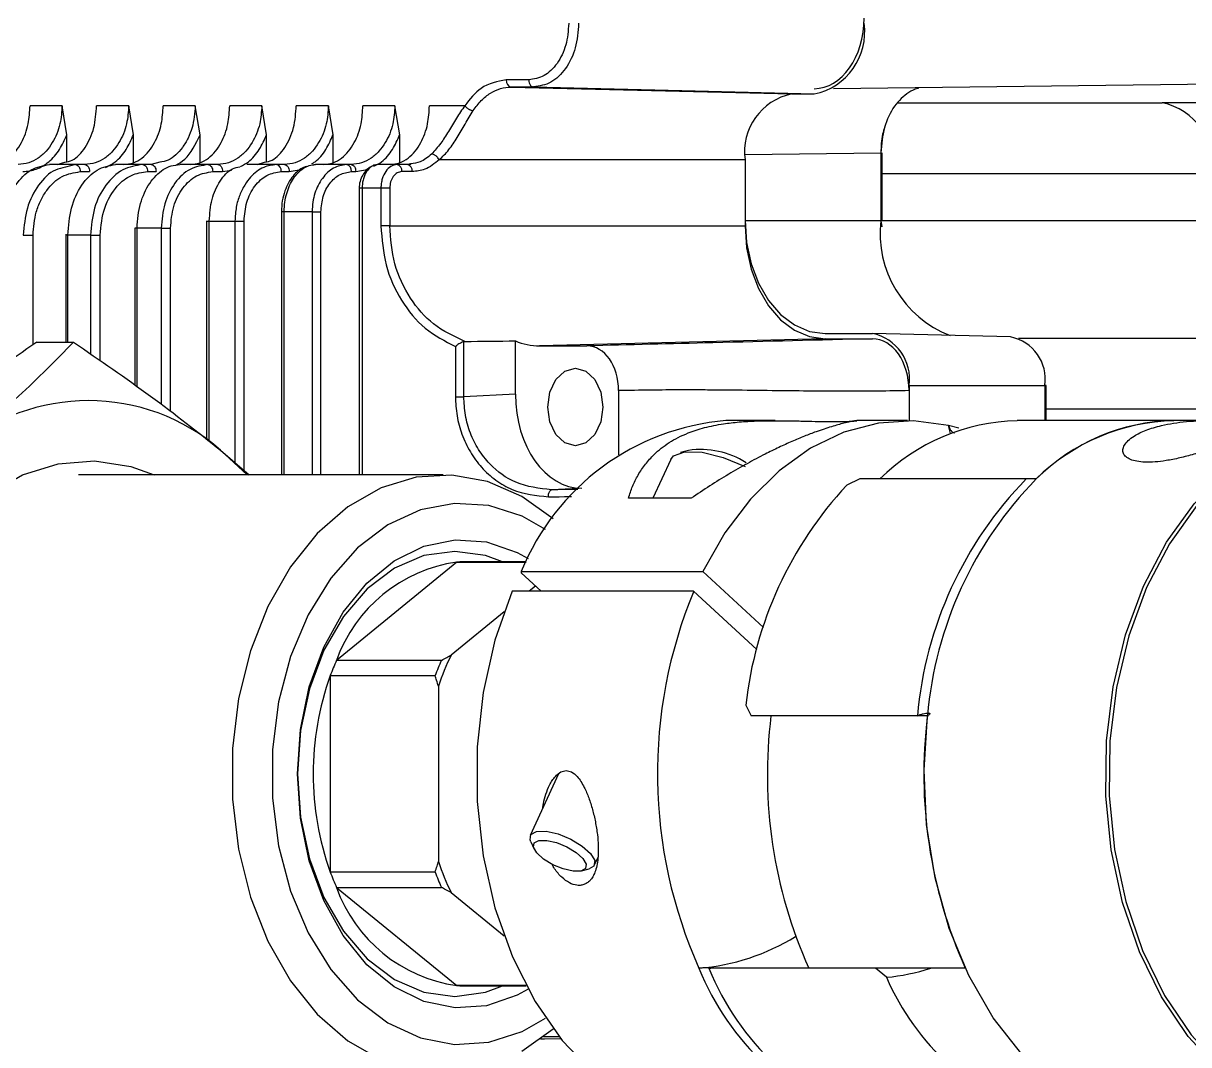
# Model space of a CAD drawing. Header units: millimetres. Extents: x 15 to 1184, y 5 to 836.
# Drawn here: x 175.46 to 185.36, y 711.06 to 719.74 of the extents above; entities that cross this region are included whole.
import ezdxf

# ---------------------------------------------------------------- set-up
doc = ezdxf.new("R2010")
doc.units = ezdxf.units.MM

msp = doc.modelspace()

# ---------------------------------------------------------------- linework, layer by layer
at = {"color": 7, "linetype": 'Continuous', "lineweight": 25}
for p, q in [((179.7559, 719.2588), (179.5651, 719.2588)), ((179.7977, 719.1988), (179.6068, 719.1988)), ((179.6068, 719.1988), (181.9905, 719.14)), ((179.7977, 719.199), (181.1699, 719.1651)), ((182.3452, 719.1867), (187.9273, 719.2562)), ((181.9905, 719.14), (182.1814, 719.14)), ((175.7912, 719.04), (175.5184, 719.04)), ((175.8316, 718.7938), (175.7912, 719.04)), ((176.3569, 719.04), (176.0841, 719.04)), ((176.3972, 718.7938), (176.3569, 719.04)), ((176.9226, 719.04), (176.6498, 719.04)), ((176.9629, 718.7938), (176.9226, 719.04)), ((177.4883, 719.04), (177.2154, 719.04)), ((177.5286, 718.7938), (177.4883, 719.04)), ((178.0539, 719.04), (177.7811, 719.04)), ((178.0943, 718.7938), (178.0539, 719.04)), ((178.6196, 719.04), (178.3468, 719.04)), ((178.66, 718.7938), (178.6196, 719.04)), ((179.2121, 719.04), (178.9125, 719.04)), ((182.8947, 719.0647), (185.1371, 719.0647)), ((186.226, 719.0647), (185.1371, 719.0647)), ((175.8316, 718.5642), (175.8316, 718.7938)), ((176.3972, 718.5551), (176.3972, 718.7938)), ((176.9629, 718.5551), (176.9629, 718.7938)), ((177.5286, 718.5642), (177.5286, 718.7938)), ((178.0943, 718.5551), (178.0943, 718.7938)), ((178.66, 718.5551), (178.66, 718.7938)), ((182.7483, 718.6392), (182.7483, 718.0647)), ((182.7595, 718.0647), (182.7595, 718.6392)), ((175.9049, 718.54), (175.6842, 718.54)), ((175.9049, 718.54), (175.8195, 718.5166)), ((175.9835, 718.54), (175.9049, 718.54)), ((176.4762, 718.54), (176.2448, 718.54)), ((176.5492, 718.54), (176.4762, 718.54)), ((176.6211, 718.5591), (176.5492, 718.54)), ((177.0307, 718.54), (176.7905, 718.54)), ((177.1149, 718.54), (177.0307, 718.54)), ((177.6132, 718.54), (177.3612, 718.54)), ((177.6806, 718.54), (177.6132, 718.54)), ((178.2087, 718.54), (177.9433, 718.54)), ((178.2463, 718.54), (178.2087, 718.54)), ((178.6362, 718.54), (178.4688, 718.54)), ((178.7246, 718.54), (178.6362, 718.54)), ((178.7527, 718.5459), (178.7246, 718.54)), ((178.7529, 718.5416), (178.7398, 718.5358)), ((181.5945, 718.58), (178.9961, 718.58)), ((181.5945, 718.5806), (181.5945, 718.0647)), ((181.5945, 718.58), (181.5945, 718.02)), ((175.9452, 718.48), (176.0238, 718.48)), ((176.5164, 718.48), (176.5895, 718.48)), ((177.071, 718.48), (177.1552, 718.48)), ((177.6535, 718.48), (177.7209, 718.48)), ((178.249, 718.48), (178.2865, 718.48)), ((178.7663, 718.48), (178.6779, 718.48)), ((178.3138, 718.34), (178.3138, 715.9047)), ((178.3138, 718.34), (178.3139, 718.34)), ((178.5002, 718.34), (178.3406, 718.34)), ((178.5002, 718.34), (178.5002, 718.02)), ((178.5745, 718.34), (178.5002, 718.34)), ((178.5745, 718.34), (178.5745, 718.02)), ((177.654, 718.14), (177.654, 715.9047)), ((177.9156, 718.14), (177.6785, 718.14)), ((177.9156, 718.14), (177.9906, 718.14)), ((176.4084, 718), (176.4084, 716.6671)), ((176.4286, 718), (176.426, 718)), ((176.6328, 718), (176.4286, 718)), ((177.0189, 718.061), (177.0189, 716.206)), ((177.0412, 718.06), (177.26, 718.06)), ((177.26, 718.06), (177.3372, 718.06)), ((178.5745, 718.02), (181.5945, 718.02)), ((181.5945, 718.0647), (182.7483, 718.0647)), ((182.7478, 718.0647), (182.756, 718.0112)), ((182.7595, 718.0647), (182.7483, 718.0647)), ((175.8223, 717.9497), (175.8223, 717.0308)), ((176.0333, 717.94), (175.8402, 717.94)), ((182.2733, 717.1047), (182.6764, 717.1047)), ((183.8507, 717.0757), (182.6764, 717.1047)), ((175.5761, 717.0308), (175.889, 717.0308)), ((179.2041, 716.5685), (179.2041, 717.0365)), ((179.6429, 716.5895), (179.6429, 717.0422)), ((182.2733, 717.06), (179.8479, 717.0001)), ((179.8479, 717.0001), (180.251, 717.0001)), ((182.2733, 717.06), (182.6764, 717.06)), ((183.9175, 717.0647), (185.8018, 717.0647)), ((179.1327, 716.9947), (179.1327, 716.5685)), ((180.5198, 716.62), (180.5198, 716.0732)), ((182.9875, 716.6647), (182.9875, 716.3646)), ((182.9875, 716.6647), (184.1413, 716.6647)), ((182.9875, 716.62), (182.9875, 716.3646)), ((184.1525, 716.6647), (184.1413, 716.6647)), ((184.1525, 716.3647), (184.1525, 716.6647)), ((179.6429, 716.5895), (179.2041, 716.5685)), ((181.8487, 716.3647), (181.4319, 716.3647)), ((182.9733, 716.3647), (182.5423, 716.3647)), ((183.4105, 716.3003), (183.3216, 716.3239)), ((183.3396, 716.2555), (183.3216, 716.3239)), ((185.2361, 716.3647), (183.9067, 716.3647)), ((185.5334, 716.3647), (185.2361, 716.3647)), ((177.1379, 716.1143), (177.3625, 715.9047)), ((177.1379, 716.1143), (177.3794, 715.9047)), ((181.1132, 716.1125), (181.0446, 716.0938)), ((180.962, 716.0343), (180.8108, 715.7056)), ((179.0277, 715.9047), (175.9306, 715.9047)), ((182.5695, 715.8694), (182.4584, 715.8169)), ((183.9837, 715.8694), (182.5695, 715.8694)), ((184.0685, 715.8694), (182.7392, 715.8694)), ((181.1347, 715.7056), (180.603, 715.7056)), ((179.1444, 715.1631), (178.1226, 714.3288)), ((179.1444, 715.1631), (179.734, 715.1631)), ((179.7348, 715.1647), (179.1974, 715.1647)), ((179.6929, 715.0827), (179.6906, 715.0718)), ((179.8611, 714.9151), (179.6906, 715.0718)), ((179.6929, 715.0827), (181.2344, 715.0827)), ((181.7501, 714.6086), (181.2344, 715.0827)), ((179.8135, 714.9589), (179.7598, 714.9151)), ((181.1573, 714.9151), (179.6158, 714.9151)), ((181.1573, 714.9151), (181.6949, 714.4208)), ((179.5471, 714.7414), (179.0971, 714.374)), ((179.0136, 714.3288), (178.1226, 714.3288)), ((178.0696, 714.1989), (178.0696, 712.5304)), ((178.0696, 714.1989), (178.9605, 714.1989)), ((178.9888, 714.1087), (178.9888, 712.6206)), ((181.5998, 713.9489), (181.6445, 713.8572)), ((183.0587, 713.8572), (181.6445, 713.8572)), ((183.1436, 713.8572), (181.8142, 713.8572)), ((180.0101, 713.3651), (179.7693, 712.8413)), ((179.774, 712.786), (179.8025, 712.7259)), ((180.3145, 712.5907), (180.3445, 712.6561)), ((180.2052, 712.5408), (180.2694, 712.5583)), ((178.9605, 712.5304), (178.0696, 712.5304)), ((178.1226, 712.4005), (179.0136, 712.4005)), ((178.1226, 712.4005), (179.1444, 711.5662)), ((179.0971, 712.3554), (179.5471, 711.9879)), ((182.7013, 711.7135), (181.2871, 711.7135)), ((183.465, 711.7135), (182.1356, 711.7135)), ((182.795, 711.6365), (182.7013, 711.7135)), ((179.734, 711.5662), (179.1444, 711.5662)), ((179.1974, 711.5647), (179.7348, 711.5647)), ((180.0166, 711.13), (179.8814, 711.13))]:
    msp.add_line(p, q, dxfattribs=at)
at = {"color": 8, "linetype": 'Continuous', "lineweight": 25}
for p, q in [((181.1699, 719.1651), (182.1814, 719.1402)), ((181.5959, 718.6247), (182.7483, 718.6392)), ((175.7503, 718.54), (175.8146, 718.5591)), ((177.1552, 718.48), (177.2292, 718.4939)), ((177.4474, 718.54), (177.5116, 718.5591)), ((177.7209, 718.48), (177.8235, 718.4993)), ((178.2865, 718.48), (178.3844, 718.4983)), ((182.7595, 718.4647), (185.5614, 718.4647)), ((178.3406, 718.34), (178.3138, 718.34)), ((178.3406, 718.34), (178.3406, 715.9047)), ((177.6785, 718.14), (177.654, 718.14)), ((177.6785, 715.9047), (177.6785, 718.14)), ((177.9156, 718.14), (177.9156, 715.9047)), ((177.9906, 715.9047), (177.9906, 718.14)), ((176.4286, 716.6529), (176.4286, 718)), ((176.6328, 718), (176.6328, 716.5036)), ((176.7121, 716.4424), (176.7121, 718)), ((177.0412, 716.1888), (177.0412, 718.06)), ((177.26, 718.06), (177.26, 716.0083)), ((177.3372, 715.9413), (177.3372, 718.06)), ((182.7595, 718.0647), (185.5614, 718.0647)), ((175.5445, 717.0087), (175.5445, 717.94)), ((175.8402, 717.0308), (175.8402, 717.94)), ((176.0333, 717.94), (176.0333, 716.9298)), ((176.1147, 716.8728), (176.1147, 717.94)), ((184.1413, 716.6647), (184.1413, 716.3647)), ((184.1525, 716.4647), (185.8018, 716.4647)), ((180.1821, 715.7887), (179.95, 715.7776))]:
    msp.add_line(p, q, dxfattribs=at)
at = {"color": 7, "linetype": 'Continuous', "lineweight": 25, "flags": 128}
for points in [[(177.9433, 718.54), (177.9346, 718.5388), (177.9306, 718.5375)], [(181.5945, 718.0647), (181.6075, 717.8774), (181.6462, 717.6973), (181.7089, 717.5313), (181.7933, 717.3858), (181.8962, 717.2664), (182.0135, 717.1777), (182.1409, 717.1231), (182.2733, 717.1047)], [(181.5945, 718.02), (181.6075, 717.8327), (181.6462, 717.6526), (181.7089, 717.4866), (181.7933, 717.3411), (181.8962, 717.2218), (182.0135, 717.133), (182.1409, 717.0784), (182.2733, 717.06)], [(180.152, 716.81), (180.2413, 716.7849), (180.317, 716.7133), (180.3676, 716.6063), (180.3853, 716.48), (180.3676, 716.3537), (180.317, 716.2466), (180.2413, 716.1751), (180.152, 716.15), (180.0627, 716.1751), (179.987, 716.2466), (179.9364, 716.3537), (179.9186, 716.48), (179.9364, 716.6063), (179.987, 716.7133), (180.0627, 716.7849), (180.152, 716.81)], [(183.3216, 716.3239), (183.0247, 716.3638), (182.7267, 716.3443), (182.4335, 716.2659), (182.1511, 716.1301), (181.8849, 715.9397), (181.6403, 715.6983), (181.422, 715.4107), (181.2344, 715.0827)], [(175.075, 711.061), (174.8197, 711.3114), (174.597, 711.6177), (174.413, 711.9717), (174.2728, 712.3637), (174.18, 712.783), (174.1374, 713.2181), (174.1459, 713.6573), (174.2055, 714.0885), (174.3144, 714.4999), (174.4697, 714.8803), (174.6672, 715.2195), (174.9015, 715.508), (175.1661, 715.7381), (175.4539, 715.9034), (175.7571, 715.9994), (176.0672, 716.0237), (176.376, 715.9753), (176.574, 715.9047)], [(180.962, 716.0343), (180.9863, 716.0654), (181.0825, 716.1012), (181.23, 716.0969), (181.4087, 716.0532), (181.5947, 715.9758)], [(185.8018, 710.7009), (185.6214, 710.8495), (185.36, 711.1329), (185.1328, 711.4701), (184.9453, 711.853), (184.8019, 712.2723), (184.7061, 712.7179), (184.6603, 713.1792), (184.6655, 713.6449), (184.7217, 714.1038), (184.8273, 714.545), (184.98, 714.9577), (185.1761, 715.332), (185.4107, 715.6588), (185.6783, 715.9304), (185.8018, 716.0284)], [(185.8018, 715.9953), (185.6995, 715.9131), (185.4337, 715.6433), (185.2007, 715.3186), (185.006, 714.9468), (184.8544, 714.5368), (184.7495, 714.0986), (184.6937, 713.6428), (184.6886, 713.1802), (184.7341, 712.7221), (184.8292, 712.2794), (184.9717, 711.863), (185.1579, 711.4827), (185.3836, 711.1477), (185.6432, 710.8662), (185.8018, 710.734)], [(179.9648, 715.5315), (179.6974, 715.7215), (179.4061, 715.8477), (179.1039, 715.9024), (178.7996, 715.8841), (178.5018, 715.7933), (178.2191, 715.6327), (177.9597, 715.4068), (177.731, 715.1222), (177.5396, 714.787), (177.3911, 714.4109), (177.2896, 714.0047), (177.2381, 713.5801), (177.2381, 713.1493), (177.2896, 712.7246), (177.3911, 712.3184), (177.5396, 711.9423), (177.731, 711.6071), (177.9597, 711.3225), (178.2191, 711.0966), (178.5018, 710.936)], [(179.8995, 715.4393), (179.7, 715.5521), (179.4157, 715.6438), (179.1244, 715.6623), (178.8355, 715.607), (178.5582, 715.4796), (178.3014, 715.2842), (178.0735, 715.0271), (177.8817, 714.7166), (177.7321, 714.3626), (177.6297, 713.9765), (177.5776, 713.5708), (177.5776, 713.1585), (177.6297, 712.7528), (177.7321, 712.3667), (177.8817, 712.0128), (178.0735, 711.7022), (178.3014, 711.4451), (178.5582, 711.2497), (178.8355, 711.1223), (179.1244, 711.067), (179.4157, 711.0855), (179.7, 711.1772), (179.8995, 711.2901)], [(177.7903, 713.3647), (177.8157, 713.7413), (177.891, 714.1043), (178.0136, 714.4405), (178.179, 714.7379), (178.3812, 714.9857), (178.6128, 715.1748), (178.8656, 715.2986), (179.1304, 715.3524), (179.3977, 715.3344), (179.6576, 715.2452), (179.7507, 715.1943)], [(179.5342, 715.1647), (179.3874, 715.2183), (179.1267, 715.2547), (178.866, 715.2183), (178.6153, 715.1108), (178.3842, 714.9361), (178.1817, 714.7011), (178.0155, 714.4147), (177.892, 714.0879), (177.8159, 713.7334), (177.7903, 713.3647)], [(179.6158, 714.9151), (179.468, 714.4988), (179.3675, 714.0553), (179.3168, 713.5951), (179.3171, 713.1293), (179.3683, 712.6692), (179.4693, 712.2259), (179.6176, 711.81), (179.8096, 711.4316), (180.0408, 711.0998), (180.3054, 710.8225), (180.5972, 710.6066), (180.9092, 710.4571), (181.2337, 710.3778), (181.4319, 710.3647)], [(185.2361, 710.3647), (185.1609, 710.3665), (184.8354, 710.4187), (184.5195, 710.541), (184.2206, 710.7307), (183.946, 710.9832), (183.7021, 711.2925), (183.4948, 711.6512), (183.3291, 712.0507), (183.2087, 712.4816), (183.1368, 712.9335), (183.1149, 713.3957), (183.1436, 713.8572)], [(179.7507, 711.535), (179.6576, 711.4841), (179.3977, 711.3949), (179.1304, 711.3769), (178.8656, 711.4308), (178.6128, 711.5545), (178.3812, 711.7437), (178.179, 711.9914), (178.0136, 712.2888), (177.891, 712.6251), (177.8157, 712.9881), (177.7903, 713.3647)], [(177.7903, 713.3647), (177.8159, 712.9959), (177.892, 712.6414), (178.0155, 712.3146), (178.1817, 712.0282), (178.3842, 711.7932), (178.6153, 711.6185), (178.866, 711.511), (179.1267, 711.4747), (179.3874, 711.511), (179.5342, 711.5647)], [(179.774, 712.786), (179.7673, 712.8043), (179.7747, 712.8502), (179.8228, 712.8758), (179.9043, 712.877), (180.0066, 712.8537), (180.1144, 712.8094)], [(180.0792, 712.7449), (180.1578, 712.6974), (180.2155, 712.6455), (180.2435, 712.5972), (180.2375, 712.5599), (180.1984, 712.5391), (180.1321, 712.5381), (180.0489, 712.5571), (179.9613, 712.593), (179.8827, 712.6406), (179.825, 712.6924), (179.797, 712.7407), (179.8031, 712.7781), (179.8422, 712.7989), (179.9084, 712.7998), (179.9916, 712.7809), (180.0792, 712.7449)], [(180.1144, 712.8094), (180.2111, 712.751), (180.2821, 712.6872), (180.3164, 712.6278), (180.309, 712.5818), (180.2694, 712.5583)], [(179.6974, 711.0078), (179.9648, 711.1978)]]:
    msp.add_lwpolyline(points, dxfattribs=at)
at = {"color": 8, "linetype": 'Continuous', "lineweight": 25, "flags": 128}
for points in [[(176.426, 718), (176.4187, 718), (176.4132, 718), (176.4098, 718), (176.4084, 718), (176.4084, 718)], [(179.9236, 715.7177), (179.9691, 715.7182), (180.0146, 715.7187), (180.0602, 715.7193), (180.1059, 715.7198), (180.118, 715.72)], [(180.174, 715.7803), (180.1601, 715.7801), (180.1074, 715.7795), (180.0548, 715.7789), (180.0024, 715.7783), (179.95, 715.7776)], [(180.0296, 711.1136), (179.8904, 711.1113), (179.8557, 711.1107)]]:
    msp.add_lwpolyline(points, dxfattribs=at)
at = {"color": 7, "linetype": 'Continuous', "lineweight": 25}
for centre, radius, start, end in [((182.0754, 719.665), 0.5354, 281.42085, 8.05037), ((179.6186, 719.2515), 0.054, 172.19798, 257.39783), ((182.0894, 718.65), 0.4997, 101.41541, 188.04966), ((185.031, 718.5397), 0.5356, 351.95053, 78.57825), ((177.6009, 718.4882), 0.0532, 351.08027, 76.63857), ((178.1964, 718.4882), 0.0532, 351.08027, 76.63857), ((178.6251, 718.4877), 0.0534, 351.64554, 77.92658), ((178.7134, 718.4877), 0.0534, 351.64555, 77.92654), ((183.6706, 717.9548), 0.9289, 173.20865, 248.8746), ((182.5986, 716.7197), 0.3928, 351.95053, 78.57825), ((179.8496, 717.5288), 0.5287, 246.97805, 269.81714), ((183.778, 716.716), 0.3669, 351.95053, 78.57825), ((176.0154, 714.8278), 1.7074, 48.89385, 131.10615), ((181.6004, 714.3156), 2.056, 94.70158, 158.09069), ((183.949, 714.6412), 1.7239, 91.40451, 134.56868), ((185.2644, 714.674), 1.6909, 90.96093, 135.01226), ((185.2783, 714.6412), 1.7239, 91.40451, 134.56868), ((181.2147, 715.3902), 0.7294, 57.805, 97.99223), ((184.8627, 713.5803), 3.2837, 137.06922, 173.55474), ((186.3221, 713.5758), 3.2755, 135.55357, 175.07039), ((186.4069, 713.5758), 3.2755, 135.55357, 175.07039), ((179.3233, 713.9011), 1.2746, 98.07148, 160.39156), ((179.1974, 714.264), 0.9007, 90.00058, 93.37687), ((184.902, 713.3666), 4.0522, 157.53381, 204.07542), ((180.0236, 713.477), 2.0831, 155.8619, 159.72279), ((180.9145, 713.477), 2.0831, 155.8619, 159.72279), ((180.9228, 713.4739), 2.0355, 153.75635, 161.82834), ((180.3855, 713.3647), 2.4616, 160.18952, 199.81048), ((185.8099, 713.3604), 4.0265, 172.91188, 204.14254), ((187.1393, 713.3604), 4.0265, 172.91188, 204.14254), ((180.9228, 713.2554), 2.0355, 198.17166, 206.24365), ((180.0236, 713.2523), 2.0831, 200.27721, 204.1381), ((180.9145, 713.2523), 2.0831, 200.27721, 204.1381), ((179.3233, 712.8282), 1.2746, 199.60844, 261.92852), ((181.0489, 713.5619), 1.8548, 274.74284, 301.69853), ((183.2719, 712.5368), 2.2274, 201.69152, 253.1182), ((183.3567, 712.5368), 2.2274, 201.69152, 253.1182), ((182.6244, 713.4286), 1.8002, 275.43833, 287.68961), ((179.1974, 712.4654), 0.9007, 266.62313, 269.99942), ((184.834, 712.5287), 2.2256, 203.63341, 251.17631)]:
    msp.add_arc(centre, radius, start, end, dxfattribs=at)
for centre, major_axis, ratio, start_param, end_param in [((182.1814, 719.7847), (-0.0001, 0.6), 0.707107, 3.141517, 4.712237), ((173.5036, 718.02), (24.4411, 0), 0.04133, 4.948161, 4.966295), ((180.2509, 716.6199), (0.0002, 0.3802), 0.707107, 4.712998, 6.28349), ((182.6763, 716.6199), (0.0002, 0.4401), 0.707107, 4.712988, 6.283484), ((180.2089, 716.5904), (0.0014, 0.8005), 0.707105, 1.573232, 3.142811)]:
    msp.add_ellipse(centre, major_axis=major_axis, ratio=ratio, start_param=start_param, end_param=end_param, dxfattribs=at)
for points, knots in [([(180.0962, 719.7401), (180.0911, 719.6771), (180.0807, 719.551), (180.002, 719.3919), (179.8895, 719.2807), (179.8004, 719.2661), (179.7559, 719.2588)], [0, 0, 0, 0, 0.249831, 0.500186, 0.750446, 1, 1, 1, 1]), ([(179.5651, 719.2588), (179.49, 719.2455), (179.3561, 719.2217), (179.2561, 719.0955), (179.2121, 719.04)], [0, 0, 0, 0, 0.560305, 1, 1, 1, 1]), ([(179.7559, 719.2588), (179.7566, 719.2504), (179.7582, 719.2329), (179.7694, 719.2129), (179.7835, 719.2011), (179.7931, 719.1996), (179.7977, 719.1988)], [0, 0, 0, 0, 0.270462, 0.562344, 0.7894, 1, 1, 1, 1]), ([(183.0686, 719.1877), (183.0658, 719.1873), (183.0366, 719.1833), (182.9626, 719.1426), (182.8562, 719.0432), (182.7663, 718.8592), (182.7543, 718.7128), (182.7483, 718.6392)], [0, 0, 0, 0, 0.015446, 0.162507, 0.430896, 0.714089, 1, 1, 1, 1]), ([(175.1846, 718.54), (175.2117, 718.5428), (175.2644, 718.5484), (175.337, 718.5905), (175.398, 718.6499), (175.4593, 718.7432), (175.5086, 718.875), (175.5153, 718.9879), (175.5184, 719.04)], [0, 0, 0, 0, 0.155093, 0.301648, 0.439662, 0.569133, 0.801465, 1, 1, 1, 1]), ([(175.7912, 719.04), (175.7876, 718.988), (175.7797, 718.8751), (175.7239, 718.7433), (175.6554, 718.6499), (175.5875, 718.5905), (175.5069, 718.5484), (175.4481, 718.5428), (175.4179, 718.54)], [0, 0, 0, 0, 0.19848, 0.430795, 0.56027, 0.698297, 0.844875, 1, 1, 1, 1]), ([(175.8146, 718.5591), (175.8361, 718.5636), (175.9009, 718.5773), (175.9748, 718.661), (176.0307, 718.7627), (176.0725, 718.8792), (176.0795, 718.9763), (176.0841, 719.04)], [0, 0, 0, 0, 0.142015, 0.427668, 0.576972, 0.722332, 1, 1, 1, 1]), ([(176.3569, 719.04), (176.3533, 718.988), (176.3454, 718.8751), (176.2895, 718.7433), (176.2211, 718.6499), (176.1532, 718.5905), (176.0726, 718.5484), (176.0138, 718.5428), (175.9835, 718.54)], [0, 0, 0, 0, 0.19848, 0.430795, 0.56027, 0.698297, 0.844875, 1, 1, 1, 1]), ([(176.316, 718.54), (176.3431, 718.5428), (176.3958, 718.5484), (176.4684, 718.5905), (176.5293, 718.6499), (176.5907, 718.7432), (176.64, 718.875), (176.6467, 718.9879), (176.6498, 719.04)], [0, 0, 0, 0, 0.155093, 0.301648, 0.439662, 0.569133, 0.801465, 1, 1, 1, 1]), ([(176.8817, 718.54), (176.9088, 718.5428), (176.9615, 718.5484), (177.034, 718.5905), (177.095, 718.6499), (177.1564, 718.7432), (177.2057, 718.875), (177.2124, 718.9879), (177.2154, 719.04)], [0, 0, 0, 0, 0.155093, 0.301648, 0.439662, 0.569133, 0.801465, 1, 1, 1, 1]), ([(177.4883, 719.04), (177.4846, 718.988), (177.4767, 718.8751), (177.4209, 718.7433), (177.3524, 718.6499), (177.2846, 718.5905), (177.204, 718.5484), (177.1452, 718.5428), (177.1149, 718.54)], [0, 0, 0, 0, 0.19848, 0.430795, 0.56027, 0.698297, 0.844875, 1, 1, 1, 1]), ([(177.5116, 718.5591), (177.5331, 718.5636), (177.598, 718.5773), (177.6719, 718.661), (177.7277, 718.7627), (177.7696, 718.8792), (177.7766, 718.9763), (177.7811, 719.04)], [0, 0, 0, 0, 0.142015, 0.427668, 0.576972, 0.722333, 1, 1, 1, 1]), ([(178.0539, 719.04), (178.0503, 718.988), (178.0424, 718.8751), (177.9866, 718.7433), (177.9181, 718.6499), (177.8503, 718.5905), (177.7697, 718.5484), (177.7109, 718.5428), (177.6806, 718.54)], [0, 0, 0, 0, 0.19848, 0.430795, 0.56027, 0.698297, 0.844875, 1, 1, 1, 1]), ([(178.013, 718.54), (178.0401, 718.5428), (178.0928, 718.5484), (178.1654, 718.5905), (178.2264, 718.6499), (178.2878, 718.7432), (178.3371, 718.875), (178.3437, 718.9879), (178.3468, 719.04)], [0, 0, 0, 0, 0.155093, 0.301648, 0.439662, 0.569133, 0.801465, 1, 1, 1, 1]), ([(178.6196, 719.04), (178.616, 718.988), (178.6081, 718.8751), (178.5523, 718.7433), (178.4838, 718.6499), (178.416, 718.5905), (178.3354, 718.5484), (178.2765, 718.5428), (178.2463, 718.54)], [0, 0, 0, 0, 0.19848, 0.430795, 0.56027, 0.698297, 0.844875, 1, 1, 1, 1]), ([(178.5787, 718.54), (178.6058, 718.5428), (178.6585, 718.5484), (178.7311, 718.5905), (178.7921, 718.6499), (178.8534, 718.7432), (178.9027, 718.875), (178.9094, 718.9879), (178.9125, 719.04)], [0, 0, 0, 0, 0.155093, 0.301648, 0.439662, 0.569133, 0.801465, 1, 1, 1, 1]), ([(179.2121, 719.04), (179.1889, 719.0057), (179.1436, 718.9385), (179.0761, 718.8236), (179.0064, 718.7134), (178.9564, 718.6582), (178.9303, 718.6293)], [0, 0, 0, 0, 0.260199, 0.509865, 0.74353, 1, 1, 1, 1]), ([(178.9963, 718.58), (179.0237, 718.6074), (179.077, 718.6605), (179.1496, 718.7692), (179.2184, 718.8894), (179.2623, 718.9617), (179.2852, 718.9993)], [0, 0, 0, 0, 0.253491, 0.492882, 0.736002, 1, 1, 1, 1]), ([(179.2121, 719.04), (179.2165, 719.0349), (179.2234, 719.0272), (179.2358, 719.0178), (179.2461, 719.0113), (179.2568, 719.0061), (179.2705, 719.001), (179.2793, 719.0001), (179.2851, 718.9994)], [0, 0, 0, 0, 0.2397, 0.36852, 0.500007, 0.631493, 0.76031, 1, 1, 1, 1]), ([(175.4581, 718.48), (175.4965, 718.4841), (175.5736, 718.4925), (175.6816, 718.5598), (175.7731, 718.6601), (175.8126, 718.7505), (175.8316, 718.7938)], [0, 0, 0, 0, 0.248315, 0.498206, 0.759761, 1, 1, 1, 1]), ([(178.9961, 718.58), (178.9925, 718.5862), (178.9869, 718.5957), (178.9761, 718.6071), (178.9668, 718.615), (178.9571, 718.6213), (178.9444, 718.6275), (178.9358, 718.6286), (178.9303, 718.6293)], [0, 0, 0, 0, 0.239594, 0.368449, 0.5, 0.631551, 0.760406, 1, 1, 1, 1]), ([(175.277, 717.94), (175.2831, 718.0187), (175.2954, 718.1761), (175.3896, 718.3744), (175.5242, 718.5129), (175.6308, 718.5309), (175.6842, 718.54)], [0, 0, 0, 0, 0.250057, 0.49986, 0.749505, 1, 1, 1, 1]), ([(175.8402, 717.94), (175.8465, 718.0185), (175.8592, 718.1754), (175.9518, 718.3743), (176.0859, 718.512), (176.1917, 718.5306), (176.2448, 718.54)], [0, 0, 0, 0, 0.250072, 0.499754, 0.74918, 1, 1, 1, 1]), ([(176.4762, 718.54), (176.4181, 718.5309), (176.3022, 718.5129), (176.1559, 718.3744), (176.0534, 718.1761), (176.04, 718.0187), (176.0333, 717.94)], [0, 0, 0, 0, 0.250495, 0.50014, 0.749943, 1, 1, 1, 1]), ([(176.4286, 718), (176.4301, 718.0361), (176.4329, 718.1075), (176.4624, 718.2421), (176.529, 718.3897), (176.6278, 718.4893), (176.7182, 718.5335), (176.7662, 718.5378), (176.7905, 718.54)], [0, 0, 0, 0, 0.128147, 0.253396, 0.499548, 0.745856, 0.871371, 1, 1, 1, 1]), ([(177.0307, 718.54), (176.9787, 718.5316), (176.875, 718.515), (176.7431, 718.3917), (176.6516, 718.2126), (176.6391, 718.0709), (176.6328, 718)], [0, 0, 0, 0, 0.250646, 0.500031, 0.749767, 1, 1, 1, 1]), ([(177.0412, 718.06), (177.046, 718.123), (177.0556, 718.2491), (177.13, 718.4059), (177.2169, 718.5041), (177.2792, 718.5173), (177.3, 718.5217)], [0, 0, 0, 0, 0.285599, 0.571179, 0.85685, 1, 1, 1, 1]), ([(177.6132, 718.54), (177.5762, 718.5352), (177.4968, 718.525), (177.405, 718.4532), (177.3397, 718.3668), (177.2973, 718.281), (177.2662, 718.177), (177.2622, 718.1001), (177.26, 718.06)], [0, 0, 0, 0, 0.201218, 0.431374, 0.558907, 0.69509, 0.841133, 1, 1, 1, 1]), ([(177.8718, 718.5228), (177.8623, 718.5208), (177.8184, 718.5118), (177.7642, 718.4593), (177.7133, 718.3867), (177.6814, 718.3155), (177.6585, 718.2319), (177.6555, 718.1713), (177.654, 718.14)], [0, 0, 0, 0, 0.075931, 0.348951, 0.497681, 0.654852, 0.821486, 1, 1, 1, 1]), ([(177.6785, 718.14), (177.6795, 718.1668), (177.6816, 718.2198), (177.7033, 718.3198), (177.7522, 718.429), (177.8246, 718.5026), (177.8906, 718.5352), (177.9256, 718.5384), (177.9433, 718.54)], [0, 0, 0, 0, 0.12833, 0.253615, 0.499732, 0.74608, 0.871558, 1, 1, 1, 1]), ([(178.2087, 718.54), (178.1704, 718.5337), (178.0946, 718.5213), (177.9984, 718.4296), (177.9435, 718.3214), (177.9192, 718.2207), (177.9168, 718.1671), (177.9156, 718.14)], [0, 0, 0, 0, 0.252164, 0.498984, 0.745293, 0.870858, 1, 1, 1, 1]), ([(178.4195, 718.5241), (178.4054, 718.5152), (178.3773, 718.4973), (178.3434, 718.4521), (178.3192, 718.3977), (178.3157, 718.3592), (178.3139, 718.34)], [0, 0, 0, 0, 0.251226, 0.501496, 0.750836, 1, 1, 1, 1]), ([(178.4688, 718.54), (178.4603, 718.5393), (178.4433, 718.5379), (178.4274, 718.5287), (178.4195, 718.5241)], [0, 0, 0, 0, 0.505461, 1, 1, 1, 1]), ([(178.6362, 718.54), (178.6185, 718.5368), (178.5834, 718.5307), (178.5387, 718.485), (178.5132, 718.4309), (178.5018, 718.3805), (178.5007, 718.3536), (178.5002, 718.34)], [0, 0, 0, 0, 0.250717, 0.497093, 0.743786, 0.869933, 1, 1, 1, 1]), ([(178.9961, 718.58), (178.9561, 718.5482), (178.8844, 718.4914), (178.8024, 718.4835), (178.7663, 718.48)], [0, 0, 0, 0, 0.559373, 1, 1, 1, 1]), ([(175.5445, 717.94), (175.5498, 718.0072), (175.558, 718.1114), (175.6075, 718.2373), (175.6747, 718.3492), (175.7874, 718.4554), (175.8924, 718.4718), (175.9452, 718.48)], [0, 0, 0, 0, 0.237399, 0.367999, 0.499384, 0.748543, 1, 1, 1, 1]), ([(176.1147, 717.94), (176.1223, 718.0193), (176.1375, 718.1779), (176.2451, 718.3552), (176.3774, 718.4611), (176.47, 718.4737), (176.5164, 718.48)], [0, 0, 0, 0, 0.279555, 0.558696, 0.77893, 1, 1, 1, 1]), ([(176.7121, 718), (176.7176, 718.0631), (176.7286, 718.1893), (176.8118, 718.3483), (176.9306, 718.4583), (177.0242, 718.4727), (177.071, 718.48)], [0, 0, 0, 0, 0.249916, 0.499933, 0.749987, 1, 1, 1, 1]), ([(177.3372, 718.06), (177.342, 718.1148), (177.3515, 718.2249), (177.4245, 718.3637), (177.529, 718.461), (177.6119, 718.4736), (177.6535, 718.48)], [0, 0, 0, 0, 0.247259, 0.496182, 0.747148, 1, 1, 1, 1]), ([(177.9906, 718.14), (177.9944, 718.1843), (178.0022, 718.2733), (178.0617, 718.3857), (178.1471, 718.4645), (178.2149, 718.4748), (178.249, 718.48)], [0, 0, 0, 0, 0.24544, 0.493707, 0.745258, 1, 1, 1, 1]), ([(178.6779, 718.48), (178.6642, 718.4778), (178.6371, 718.4736), (178.6029, 718.441), (178.5792, 718.3948), (178.5761, 718.3582), (178.5745, 718.34)], [0, 0, 0, 0, 0.256347, 0.507621, 0.755271, 1, 1, 1, 1]), ([(177.0192, 718.06), (177.0191, 718.06), (177.0188, 718.06), (177.021, 718.06), (177.0254, 718.06), (177.0322, 718.06), (177.0382, 718.06), (177.0412, 718.06)], [0, 0, 0, 0, 0.087624, 0.315718, 0.543812, 0.771906, 1, 1, 1, 1]), ([(178.5002, 718.02), (178.5089, 717.9074), (178.5265, 717.6821), (178.6636, 717.379), (178.8663, 717.1326), (179.0439, 717.0406), (179.1327, 716.9947)], [0, 0, 0, 0, 0.249641, 0.499404, 0.749915, 1, 1, 1, 1]), ([(179.2129, 717.0378), (179.1208, 717.0805), (178.9428, 717.1632), (178.7388, 717.3998), (178.601, 717.6902), (178.5833, 717.9104), (178.5745, 718.02)], [0, 0, 0, 0, 0.259033, 0.500555, 0.751402, 1, 1, 1, 1]), ([(175.8402, 717.94), (175.8355, 717.94), (175.8262, 717.94), (175.8211, 717.94), (175.8225, 717.94), (175.8226, 717.94)], [0, 0, 0, 0, 0.482006, 0.964012, 1, 1, 1, 1]), ([(175.5761, 717.0308), (175.3535, 716.8784), (174.9101, 716.5749), (174.5209, 716.2674), (174.3272, 716.1143)], [0, 0, 0, 0, 0.5022194, 1, 1, 1, 1]), ([(174.8929, 716.1143), (175.0741, 716.2674), (175.4383, 716.5749), (175.7383, 716.8784), (175.889, 717.0308)], [0, 0, 0, 0, 0.497781, 1, 1, 1, 1]), ([(175.889, 717.0308), (176.1116, 716.8785), (176.5549, 716.575), (176.9442, 716.2674), (177.1379, 716.1143)], [0, 0, 0, 0, 0.502086, 1, 1, 1, 1]), ([(179.2041, 717.0365), (179.1994, 717.0348), (179.1892, 717.0313), (179.1716, 717.022), (179.1518, 717.0095), (179.1397, 717.0002), (179.1327, 716.9947)], [0, 0, 0, 0, 0.2101921, 0.4516975, 0.6794337, 1, 1, 1, 1]), ([(179.2041, 717.0365), (179.2058, 717.0369), (179.2086, 717.0376), (179.2116, 717.0377), (179.2129, 717.0378)], [0, 0, 0, 0, 0.559861, 1, 1, 1, 1]), ([(182.6764, 717.06), (182.2244, 717.0488), (181.4173, 717.0288), (180.6074, 717.0089), (180.251, 717.0001)], [0, 0, 0, 0, 0.56001, 1, 1, 1, 1]), ([(182.9875, 716.62), (182.9, 716.6183), (182.7155, 716.6148), (182.4519, 716.6141), (182.1805, 716.6154), (181.892, 716.6185), (181.6178, 716.6219), (181.3858, 716.6244), (181.215, 716.6255), (180.9301, 716.6266), (180.6985, 716.6229), (180.5198, 716.62)], [0, 0, 0, 0, 0.106376, 0.224271, 0.320419, 0.43641, 0.574954, 0.653743, 0.718432, 0.7827, 1, 1, 1, 1]), ([(179.1327, 716.5685), (179.1354, 716.5142), (179.1408, 716.405), (179.1858, 716.2456), (179.2553, 716.0962), (179.3528, 715.9634), (179.4737, 715.8551), (179.66, 715.7462), (179.8184, 715.729), (179.9236, 715.7177)], [0, 0, 0, 0, 0.1179156, 0.2370726, 0.3613816, 0.4853628, 0.6126589, 0.7428658, 1, 1, 1, 1]), ([(179.95, 715.7776), (179.8457, 715.7893), (179.6533, 715.8107), (179.4476, 715.9616), (179.3267, 716.1157), (179.2567, 716.2568), (179.2122, 716.4097), (179.2068, 716.5157), (179.2041, 716.5685)], [0, 0, 0, 0, 0.271046, 0.499897, 0.627255, 0.752738, 0.876822, 1, 1, 1, 1]), ([(180.603, 715.7056), (180.6137, 715.7396), (180.6351, 715.8079), (180.6839, 715.9045), (180.7447, 715.9956), (180.8118, 716.0705), (180.8809, 716.1311), (180.9486, 716.1793), (181.0248, 716.223), (181.1224, 716.267), (181.2242, 716.3001), (181.3271, 716.3238), (181.4242, 716.3409), (181.5444, 716.3548), (181.6814, 716.3627), (181.817, 716.3651), (181.9449, 716.3642), (182.0718, 716.3616), (182.187, 716.3588), (182.2892, 716.357), (182.3731, 716.3567), (182.4419, 716.3578), (182.4933, 716.36), (182.5281, 716.3625), (182.5455, 716.3645), (182.5451, 716.3649), (182.5266, 716.3625), (182.4895, 716.3558), (182.4396, 716.3446), (182.3843, 716.3302), (182.328, 716.3139), (182.2656, 716.294), (182.1893, 716.2676), (182.0984, 716.2332), (181.9919, 716.1888), (181.8803, 716.1382), (181.7531, 716.0759), (181.6109, 716.0005), (181.4539, 715.9099), (181.2949, 715.8117), (181.1882, 715.741), (181.1347, 715.7056)], [0, 0, 0, 0, 0.034652, 0.069495, 0.104953, 0.14064, 0.165164, 0.189795, 0.214811, 0.23999, 0.276012, 0.294399, 0.31292, 0.340566, 0.368924, 0.392214, 0.416147, 0.439459, 0.463595, 0.484728, 0.506531, 0.526759, 0.547571, 0.567912, 0.588792, 0.610171, 0.632059, 0.655817, 0.680072, 0.697988, 0.716046, 0.734486, 0.753034, 0.778805, 0.804778, 0.831283, 0.857935, 0.892891, 0.928081, 0.963936, 1, 1, 1, 1]), ([(183.3216, 716.3239), (183.325, 716.3143), (183.3313, 716.2964), (183.3477, 716.2751), (183.3626, 716.2629), (183.371, 716.2612), (183.3736, 716.2607)], [0, 0, 0, 0, 0.335476, 0.625947, 0.882501, 1, 1, 1, 1]), ([(185.8018, 716.2049), (185.7982, 716.2037), (185.7506, 716.1879), (185.6594, 716.1568), (185.5304, 716.1148), (185.4079, 716.0781), (185.2862, 716.0467), (185.1746, 716.0246), (185.0745, 716.0126), (184.9909, 716.0106), (184.9209, 716.018), (184.8668, 716.0336), (184.8282, 716.0566), (184.8062, 716.0856), (184.8014, 716.1194), (184.8147, 716.1569), (184.8469, 716.1961), (184.8933, 716.2312), (184.9463, 716.2604), (185.0015, 716.2844), (185.0637, 716.3056), (185.1408, 716.3263), (185.2342, 716.3443), (185.3454, 716.3578), (185.4634, 716.3648), (185.6001, 716.3648), (185.7132, 716.3601), (185.7862, 716.3514), (185.8018, 716.3496)], [0, 0, 0, 0, 0.004014, 0.054283, 0.09557, 0.137994, 0.17932, 0.222104, 0.259565, 0.298215, 0.334074, 0.370965, 0.407024, 0.444037, 0.481936, 0.520735, 0.562851, 0.605846, 0.637606, 0.669616, 0.702304, 0.735184, 0.780867, 0.826909, 0.873894, 0.921138, 0.983104, 1, 1, 1, 1]), ([(179.9236, 715.7177), (179.9239, 715.7251), (179.9245, 715.7405), (179.9305, 715.7604), (179.9395, 715.7744), (179.9466, 715.7766), (179.95, 715.7776)], [0, 0, 0, 0, 0.240531, 0.499996, 0.759465, 1, 1, 1, 1]), ([(179.0136, 714.3288), (179.0292, 714.3372), (179.0573, 714.3522), (179.0849, 714.3673), (179.0971, 714.374)], [0, 0, 0, 0, 0.560001, 1, 1, 1, 1]), ([(178.9888, 714.1087), (178.9837, 714.1256), (178.9745, 714.1559), (178.9648, 714.1858), (178.9605, 714.1989)], [0, 0, 0, 0, 0.559999, 1, 1, 1, 1]), ([(183.0587, 713.8572), (183.0663, 713.8609), (183.0804, 713.8676), (183.1065, 713.8756), (183.1294, 713.8803), (183.1467, 713.8817), (183.1579, 713.8808), (183.1637, 713.8778), (183.1641, 713.8731), (183.1584, 713.8661), (183.1489, 713.8604), (183.1436, 713.8572)], [0, 0, 0, 0, 0.150753, 0.281283, 0.396571, 0.494647, 0.582708, 0.669851, 0.763267, 0.868125, 1, 1, 1, 1]), ([(179.8761, 713.0737), (179.8775, 713.0862), (179.8821, 713.1271), (179.9009, 713.1933), (179.9267, 713.2592), (179.955, 713.3089), (179.9858, 713.3494), (180.0257, 713.3844), (180.0591, 713.3896), (180.0743, 713.392)], [0, 0, 0, 0, 0.084282, 0.276277, 0.472165, 0.582234, 0.694148, 0.861201, 1, 1, 1, 1]), ([(180.0743, 713.392), (180.0894, 713.3896), (180.1233, 713.3844), (180.1653, 713.3469), (180.2003, 713.3), (180.234, 713.2398), (180.2674, 713.1604), (180.2987, 713.0616), (180.3234, 712.9566), (180.3399, 712.8532), (180.348, 712.7538), (180.3472, 712.6699), (180.3386, 712.5979), (180.325, 712.5434), (180.3061, 712.4986), (180.2844, 712.4658), (180.2591, 712.4413), (180.2315, 712.4253), (180.2001, 712.4168), (180.1569, 712.4167), (180.1, 712.4354), (180.0337, 712.4849), (179.984, 712.5423), (179.9608, 712.5845), (179.9537, 712.5975)], [0, 0, 0, 0, 0.038637, 0.086709, 0.123732, 0.161732, 0.223574, 0.287085, 0.352394, 0.419122, 0.476838, 0.535976, 0.578447, 0.62195, 0.655397, 0.689715, 0.717997, 0.747061, 0.775367, 0.804639, 0.857541, 0.911713, 0.972834, 1, 1, 1, 1]), ([(178.9605, 712.5304), (178.9659, 712.5472), (178.9756, 712.5771), (178.9848, 712.6073), (178.9888, 712.6206)], [0, 0, 0, 0, 0.560001, 1, 1, 1, 1]), ([(179.0971, 712.3554), (179.0816, 712.3638), (179.0539, 712.3789), (179.0259, 712.3939), (179.0136, 712.4005)], [0, 0, 0, 0, 0.559999, 1, 1, 1, 1]), ([(181.2871, 711.7135), (181.2935, 711.7141), (181.3056, 711.7151), (181.3111, 711.7166), (181.307, 711.7176), (181.2956, 711.7179), (181.2804, 711.7177), (181.2628, 711.7171), (181.2434, 711.7161), (181.2216, 711.7149), (181.2092, 711.714), (181.2022, 711.7135)], [0, 0, 0, 0, 0.150753, 0.281283, 0.396571, 0.494647, 0.582708, 0.669851, 0.763267, 0.868125, 1, 1, 1, 1])]:
    msp.add_open_spline(points, degree=3, knots=knots, dxfattribs=at)
for points in [[(180.1802, 719.7399), (180.1745, 719.6691), (180.163, 719.5273), (180.0745, 719.3485), (179.9481, 719.2234), (179.8478, 719.2071), (179.7977, 719.199)], [(179.2852, 718.9993), (179.3069, 719.0289), (179.3504, 719.0881), (179.4301, 719.1501), (179.5164, 719.191), (179.5767, 719.1961), (179.6068, 719.1986)], [(175.9049, 718.54), (175.9102, 718.5391), (175.9207, 718.5373), (175.9341, 718.5234), (175.9434, 718.5036), (175.9446, 718.4878), (175.9452, 718.48)], [(175.9835, 718.54), (175.9888, 718.5391), (175.9994, 718.5373), (176.0127, 718.5234), (176.022, 718.5036), (176.0232, 718.4878), (176.0238, 718.48)], [(176.4762, 718.54), (176.4815, 718.5391), (176.492, 718.5373), (176.5053, 718.5234), (176.5146, 718.5036), (176.5158, 718.4878), (176.5164, 718.48)], [(176.5492, 718.54), (176.5545, 718.5391), (176.5651, 718.5373), (176.5784, 718.5234), (176.5877, 718.5036), (176.5889, 718.4878), (176.5895, 718.48)], [(177.0307, 718.54), (177.036, 718.5391), (177.0466, 718.5373), (177.0599, 718.5234), (177.0692, 718.5036), (177.0704, 718.4878), (177.071, 718.48)], [(177.1149, 718.54), (177.1202, 718.5391), (177.1307, 718.5373), (177.1441, 718.5234), (177.1534, 718.5036), (177.1546, 718.4878), (177.1552, 718.48)], [(177.6806, 718.54), (177.6859, 718.5391), (177.6964, 718.5373), (177.7097, 718.5234), (177.719, 718.5036), (177.7203, 718.4878), (177.7209, 718.48)], [(178.2463, 718.54), (178.2516, 718.5391), (178.2621, 718.5373), (178.2754, 718.5234), (178.2847, 718.5036), (178.2859, 718.4878), (178.2865, 718.48)], [(176.6328, 718), (176.6388, 718), (176.6508, 718), (176.6727, 718), (176.6945, 718), (176.7063, 718), (176.7121, 718)], [(178.5745, 718.02), (178.5692, 718.02), (178.5587, 718.02), (178.5387, 718.02), (178.5182, 718.02), (178.5062, 718.02), (178.5002, 718.02)], [(175.4615, 717.94), (175.4675, 717.94), (175.4794, 717.94), (175.5025, 717.94), (175.5258, 717.94), (175.5383, 717.94), (175.5445, 717.94)], [(176.0333, 717.94), (176.0393, 717.94), (176.0513, 717.94), (176.0738, 717.94), (176.0965, 717.94), (176.1086, 717.94), (176.1147, 717.94)], [(179.1327, 716.5685), (179.1385, 716.5685), (179.1502, 716.5685), (179.1698, 716.5685), (179.1888, 716.5685), (179.199, 716.5685), (179.2041, 716.5685)]]:
    msp.add_open_spline(points, degree=3, dxfattribs=at)
at = {"color": 8, "linetype": 'Continuous', "lineweight": 25}
for points, knots in [([(176.9226, 719.04), (176.9174, 718.9763), (176.9096, 718.8792), (176.8628, 718.7627), (176.8004, 718.661), (176.7177, 718.5773), (176.6452, 718.5637), (176.6211, 718.5591)], [0, 0, 0, 0, 0.277696, 0.423067, 0.572379, 0.858055, 1, 1, 1, 1]), ([(176.1595, 718.5144), (176.1881, 718.5292), (176.2544, 718.5635), (176.3386, 718.6609), (176.3783, 718.7508), (176.3972, 718.7938)], [0, 0, 0, 0, 0.282694, 0.656583, 1, 1, 1, 1]), ([(176.7582, 718.535), (176.784, 718.5502), (176.8723, 718.6022), (176.9254, 718.7144), (176.9629, 718.7938)], [0, 0, 0, 0, 0.2924652, 1, 1, 1, 1]), ([(177.3062, 718.5236), (177.3295, 718.5358), (177.3904, 718.5678), (177.4699, 718.6611), (177.5096, 718.7509), (177.5286, 718.7938)], [0, 0, 0, 0, 0.243486, 0.637812, 1, 1, 1, 1]), ([(177.914, 718.5486), (177.9228, 718.5536), (177.9689, 718.5793), (178.0353, 718.662), (178.0752, 718.7511), (178.0943, 718.7938)], [0, 0, 0, 0, 0.109745, 0.573782, 1, 1, 1, 1]), ([(178.4412, 718.5257), (178.4632, 718.5373), (178.5229, 718.5688), (178.6013, 718.6612), (178.641, 718.7509), (178.66, 718.7938)], [0, 0, 0, 0, 0.233614, 0.633085, 1, 1, 1, 1]), ([(182.7817, 718.8608), (182.7748, 718.8397), (182.7518, 718.7704), (182.7494, 718.6931), (182.7478, 718.6392)], [0, 0, 0, 0, 0.30294, 1, 1, 1, 1]), ([(178.9303, 718.6293), (178.8985, 718.603), (178.8433, 718.5572), (178.7797, 718.5493), (178.7527, 718.5459)], [0, 0, 0, 0, 0.575062, 1, 1, 1, 1]), ([(175.8195, 718.5166), (175.7907, 718.511), (175.7046, 718.4942), (175.5841, 718.3725), (175.4821, 718.1758), (175.4684, 718.0186), (175.4615, 717.94)], [0, 0, 0, 0, 0.142775, 0.428173, 0.713863, 1, 1, 1, 1]), ([(178.4195, 718.5241), (178.405, 718.5114), (178.3761, 718.4859), (178.3527, 718.4299), (178.3421, 718.3801), (178.3411, 718.3534), (178.3406, 718.34)], [0, 0, 0, 0, 0.329859, 0.65961, 0.827641, 1, 1, 1, 1])]:
    msp.add_open_spline(points, degree=3, knots=knots, dxfattribs=at)

doc.saveas('drawing.dxf')
